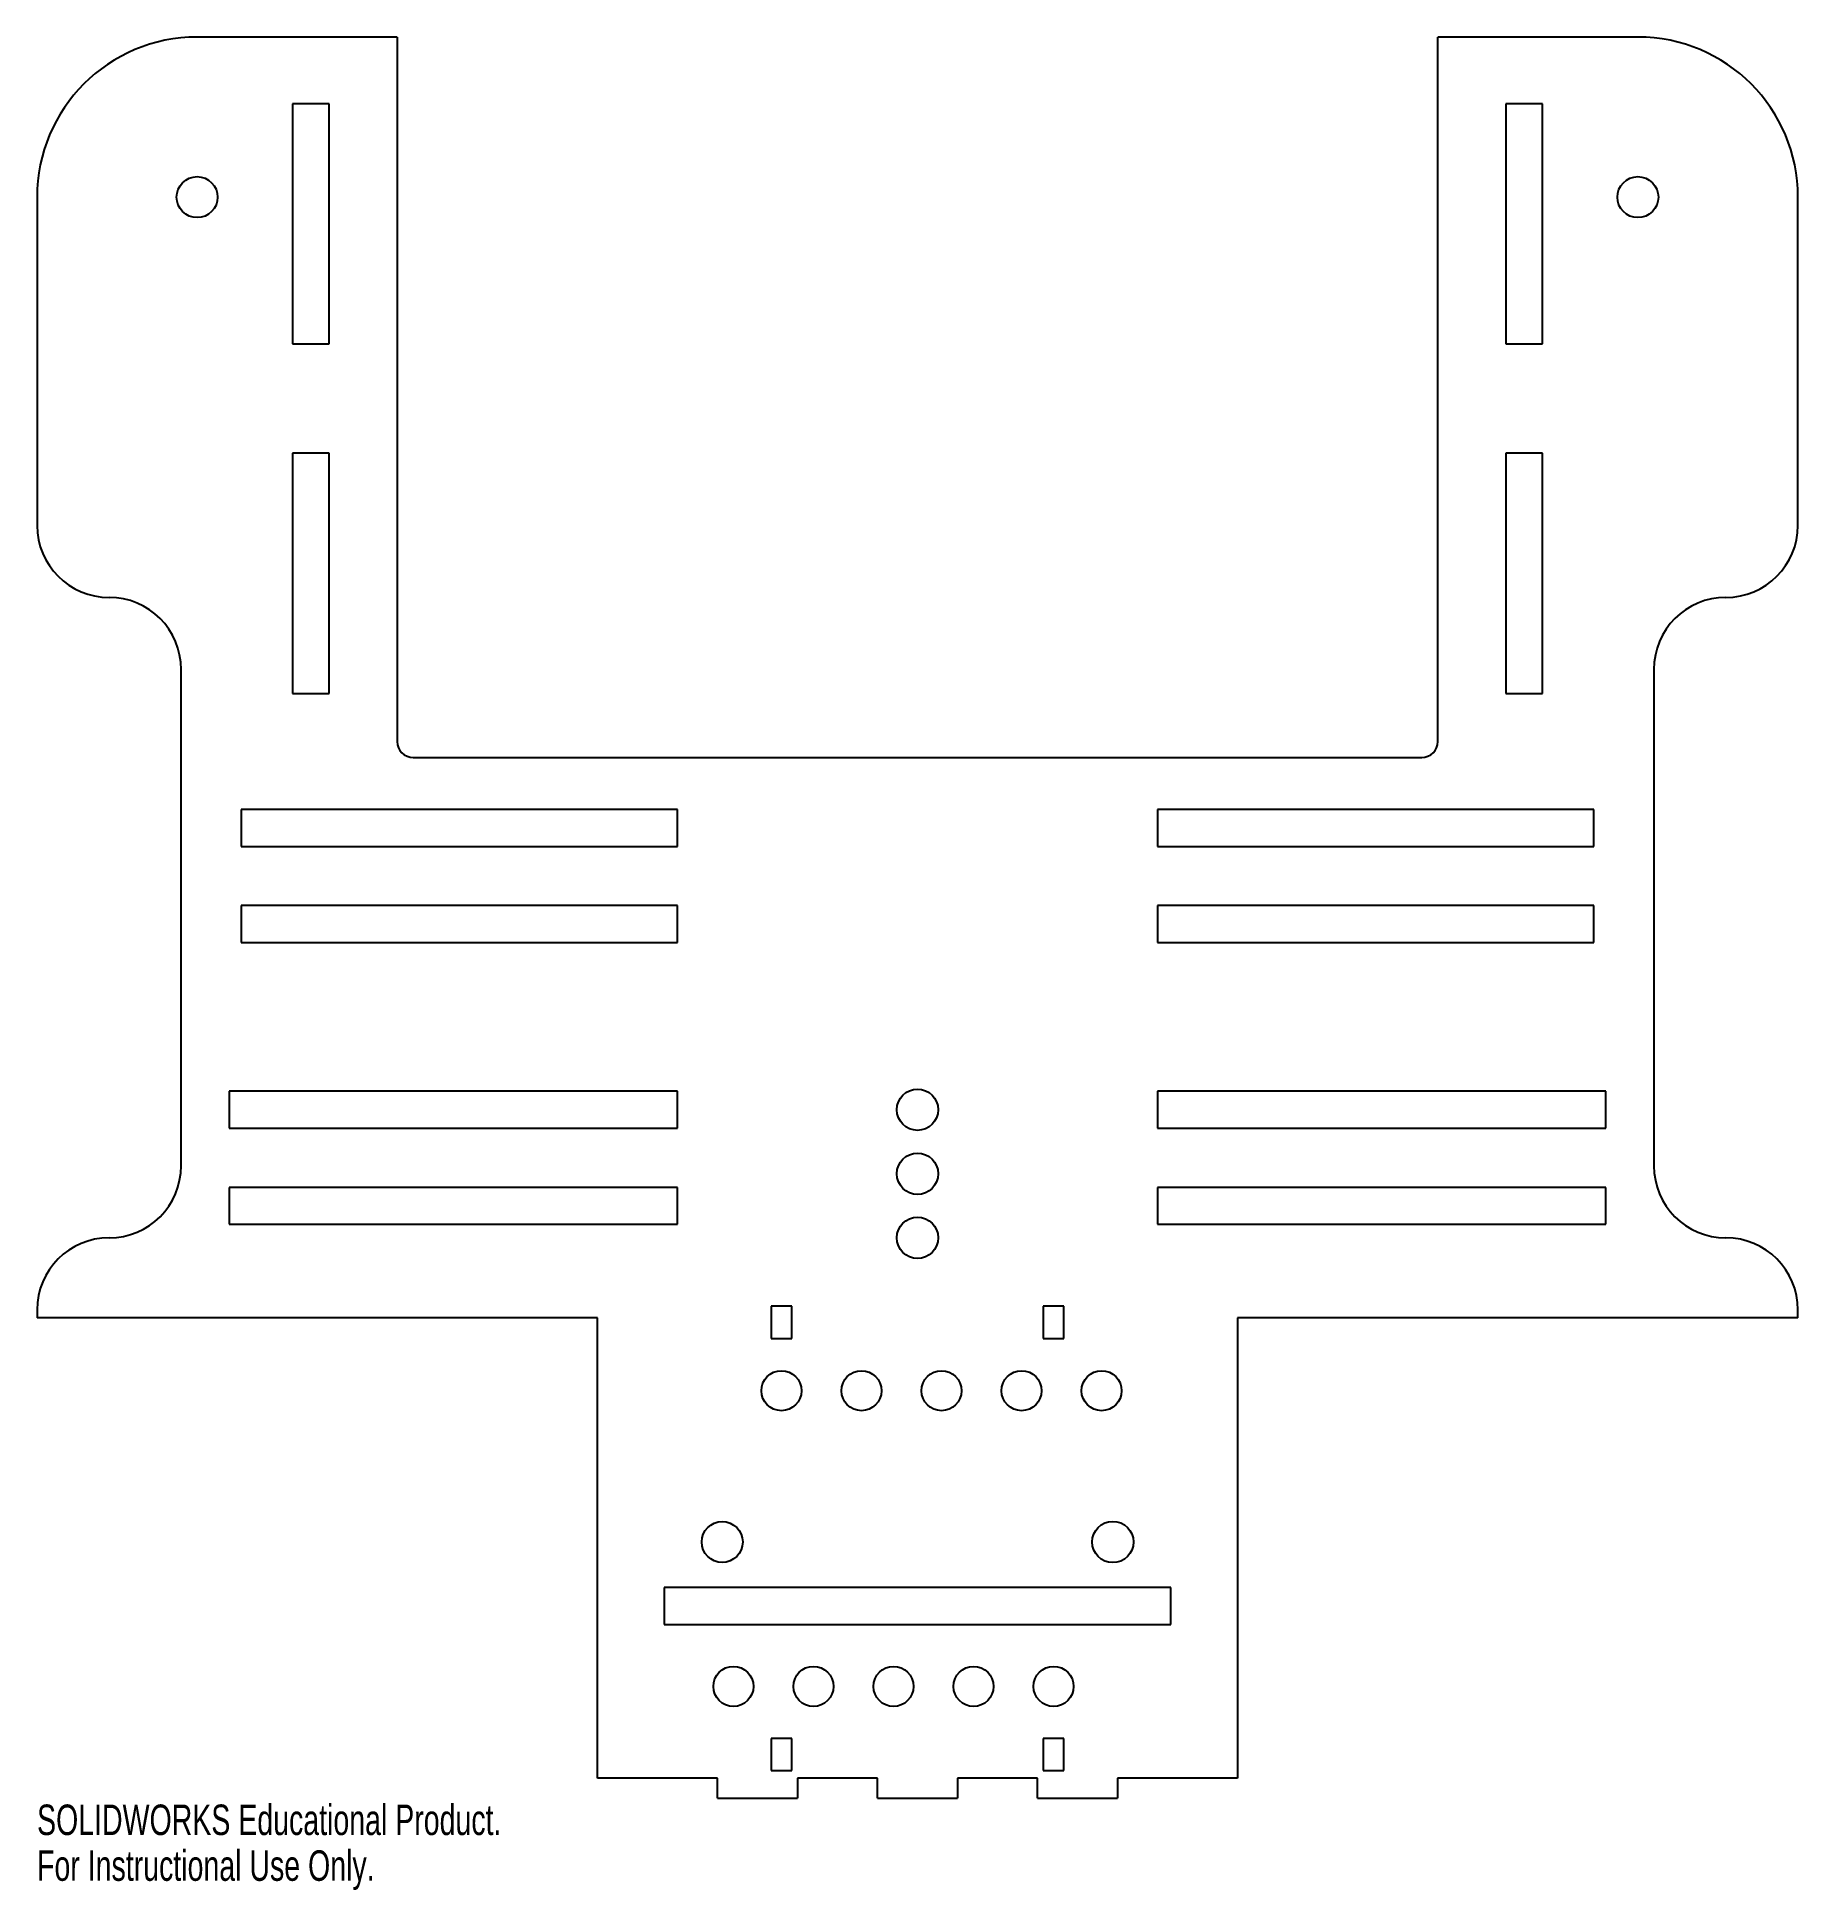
# Model space of a CAD drawing. Header units: inches. Extents: x -5.5 to 5.5, y -6.1 to 5.5.
import ezdxf

# ---------------------------------------------------------------- set-up
doc = ezdxf.new("R2010")
doc.units = ezdxf.units.IN
doc.header["$MEASUREMENT"] = 0
doc.styles.add('SLDTEXTSTYLE0', font='TXT', dxfattribs={"width": 0.7})

msp = doc.modelspace()

# ---------------------------------------------------------------- linework, layer by layer
at = {"color": 7, "linetype": 'Continuous', "lineweight": 25}
for p, q in [((-3.25, 5.5), (-4.5, 5.5)), ((-3.25, 5.5), (-3.25, 1.1)), ((4.5, 5.5), (3.25, 5.5)), ((3.25, 1.1), (3.25, 5.5)), ((-3.905, 5.083), (-3.905, 3.583)), ((-3.675, 5.083), (-3.905, 5.083)), ((-3.675, 3.583), (-3.675, 5.083)), ((3.905, 5.083), (3.675, 5.083)), ((3.675, 5.083), (3.675, 3.583)), ((3.905, 3.583), (3.905, 5.083)), ((-5.5, 4.5), (-5.5, 2.45)), ((5.5, 2.45), (5.5, 4.5)), ((-3.905, 3.583), (-3.675, 3.583)), ((3.675, 3.583), (3.905, 3.583)), ((-3.905, 2.9), (-3.905, 1.4)), ((-3.675, 2.9), (-3.905, 2.9)), ((-3.675, 1.4), (-3.675, 2.9)), ((3.675, 2.9), (3.675, 1.4)), ((3.905, 2.9), (3.675, 2.9)), ((3.905, 1.4), (3.905, 2.9)), ((-4.6, -1.55), (-4.6, 1.55)), ((4.6, 1.55), (4.6, -1.55)), ((-3.905, 1.4), (-3.675, 1.4)), ((3.675, 1.4), (3.905, 1.4)), ((-3.15, 1), (3.15, 1)), ((-4.225, 0.675), (-4.225, 0.445)), ((-1.5, 0.675), (-4.225, 0.675)), ((-1.5, 0.445), (-1.5, 0.675)), ((4.225, 0.675), (1.5, 0.675)), ((1.5, 0.675), (1.5, 0.445)), ((4.225, 0.445), (4.225, 0.675)), ((-4.225, 0.445), (-1.5, 0.445)), ((1.5, 0.445), (4.225, 0.445)), ((-4.225, 0.075), (-4.225, -0.155)), ((-1.5, 0.075), (-4.225, 0.075)), ((-1.5, -0.155), (-1.5, 0.075)), ((4.225, 0.075), (1.5, 0.075)), ((1.5, 0.075), (1.5, -0.155)), ((4.225, -0.155), (4.225, 0.075)), ((-4.225, -0.155), (-1.5, -0.155)), ((1.5, -0.155), (4.225, -0.155)), ((-4.3, -1.085), (-4.3, -1.315)), ((-1.5, -1.085), (-4.3, -1.085)), ((-1.5, -1.315), (-1.5, -1.085)), ((4.3, -1.085), (1.5, -1.085)), ((1.5, -1.085), (1.5, -1.315)), ((4.3, -1.315), (4.3, -1.085)), ((-4.3, -1.315), (-1.5, -1.315)), ((1.5, -1.315), (4.3, -1.315)), ((-4.3, -1.685), (-4.3, -1.915)), ((-1.5, -1.685), (-4.3, -1.685)), ((-1.5, -1.915), (-1.5, -1.685)), ((4.3, -1.685), (1.5, -1.685)), ((1.5, -1.685), (1.5, -1.915)), ((4.3, -1.915), (4.3, -1.685)), ((-4.3, -1.915), (-1.5, -1.915)), ((1.5, -1.915), (4.3, -1.915)), ((-0.915, -2.428), (-0.915, -2.628)), ((-0.785, -2.428), (-0.915, -2.428)), ((-0.785, -2.628), (-0.785, -2.428)), ((0.915, -2.428), (0.785, -2.428)), ((0.785, -2.428), (0.785, -2.628)), ((0.915, -2.628), (0.915, -2.428)), ((-5.5, -2.45), (-5.5, -2.5)), ((-2, -2.5), (-5.5, -2.5)), ((-2, -5.375), (-2, -2.5)), ((2, -2.5), (2, -5.375)), ((5.5, -2.5), (2, -2.5)), ((5.5, -2.5), (5.5, -2.45)), ((-0.915, -2.628), (-0.785, -2.628)), ((0.785, -2.628), (0.915, -2.628)), ((-1.583, -4.185), (-1.583, -4.415)), ((1.583, -4.185), (-1.583, -4.185)), ((1.583, -4.415), (1.583, -4.185)), ((-1.583, -4.415), (1.583, -4.415)), ((-0.915, -5.128), (-0.915, -5.328)), ((-0.785, -5.128), (-0.915, -5.128)), ((-0.785, -5.328), (-0.785, -5.128)), ((0.915, -5.128), (0.785, -5.128)), ((0.785, -5.128), (0.785, -5.328)), ((0.915, -5.328), (0.915, -5.128)), ((-1.25, -5.375), (-2, -5.375)), ((-1.25, -5.5), (-1.25, -5.375)), ((-0.915, -5.328), (-0.785, -5.328)), ((-0.75, -5.375), (-0.75, -5.5)), ((-0.25, -5.375), (-0.75, -5.375)), ((-0.25, -5.5), (-0.25, -5.375)), ((0.25, -5.375), (0.25, -5.5)), ((0.75, -5.375), (0.25, -5.375)), ((0.75, -5.5), (0.75, -5.375)), ((0.785, -5.328), (0.915, -5.328)), ((1.25, -5.375), (1.25, -5.5)), ((2, -5.375), (1.25, -5.375)), ((-1.25, -5.5), (-0.75, -5.5)), ((-0.25, -5.5), (0.25, -5.5)), ((0.75, -5.5), (1.25, -5.5))]:
    msp.add_line(p, q, dxfattribs=at)
for centre, radius in [((-4.5, 4.5), 0.128), ((4.5, 4.5), 0.128), ((0, -1.2), 0.129), ((0, -1.6), 0.129), ((0, -2), 0.129), ((-0.85, -2.955), 0.125), ((-0.35, -2.955), 0.125), ((0.15, -2.955), 0.125), ((0.65, -2.955), 0.125), ((1.15, -2.955), 0.125), ((-1.22, -3.9), 0.128), ((1.22, -3.9), 0.129), ((-1.15, -4.802), 0.125), ((-0.65, -4.802), 0.125), ((-0.15, -4.802), 0.125), ((0.35, -4.802), 0.125), ((0.85, -4.802), 0.125)]:
    msp.add_circle(centre, radius, dxfattribs=at)
for centre, radius, start, end in [((-4.5, 4.5), 1, 90, 180), ((4.5, 4.5), 1, 0, 90), ((-5.05, 2.45), 0.45, 180, 270), ((5.05, 2.45), 0.45, 270, 0), ((-5.05, 1.55), 0.45, 0, 90), ((5.05, 1.55), 0.45, 90, 180), ((-3.15, 1.1), 0.1, 180, 270), ((3.15, 1.1), 0.1, 270, 0), ((-5.05, -1.55), 0.45, 270, 0), ((5.05, -1.55), 0.45, 180, 270), ((-5.05, -2.45), 0.45, 90, 180), ((5.05, -2.45), 0.45, 0, 90)]:
    msp.add_arc(centre, radius, start, end, dxfattribs=at)

# ---------------------------------------------------------------- texts
at = {"color": 7, "linetype": 'Continuous', "char_height": 0.1903, "attachment_point": 1, "style": 'SLDTEXTSTYLE0'}
for s, insert in [('SOLIDWORKS Educational Product.', (-5.5, -5.54)), ('For Instructional Use Only.', (-5.5, -5.826))]:
    msp.add_mtext(s, dxfattribs=dict(at, insert=insert))

doc.saveas('drawing.dxf')
